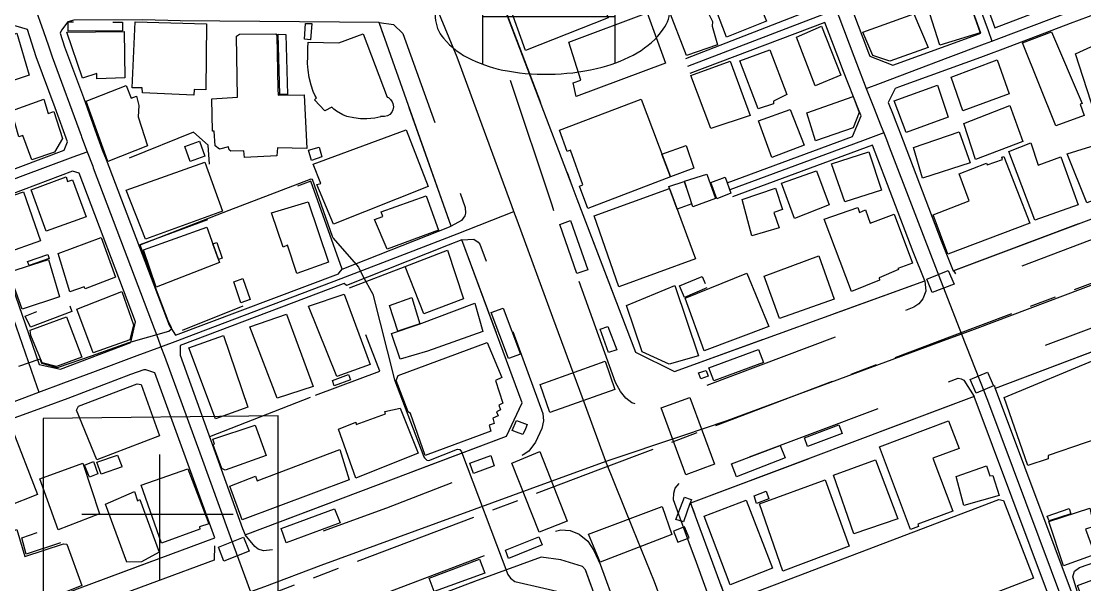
# Model space of a CAD drawing. Header units: millimetres. Extents: x 198785 to 203305, y 542885 to 545889.
# Drawn here: x 202841.5 to 203124.2, y 545285.5 to 545435.4 of the extents above; entities that cross this region are included whole.
import ezdxf

# ---------------------------------------------------------------- set-up
doc = ezdxf.new("R2010")
doc.units = ezdxf.units.MM
for name, pattern in [('FENCE_25K', [54.3, 28.7, -9.2, -16.4]), ('HIDDEN_BULD_25K', [28.8, 18.4, -10.4]), ('HIDDEN_EMD_25K', [50.97, 33.12, -5.36, 7.13, -5.36]), ('HIDDEN_IN_25K', [56.5, 36.5, -20])]:
    doc.linetypes.add(name, pattern=pattern)
for name, color, linetype in [('A0013114', 253, 'Continuous'), ('A0013117', 253, 'Continuous'), ('A0023214', 253, 'Continuous'), ('A0023217', 253, 'Continuous'), ('A0033324', 253, 'Continuous'), ('A0043325', 253, 'Continuous'), ('A0151224', 253, 'Continuous'), ('B0014111', 253, 'Continuous'), ('B0014112', 253, 'Continuous'), ('B0014113', 253, 'Continuous'), ('B0014115', 253, 'Continuous'), ('B0014116', 253, 'Continuous'), ('B0014118', 253, 'Continuous'), ('B0014511', 253, 'Continuous'), ('B0014611', 253, 'Continuous'), ('B0024120', 253, 'Continuous'), ('C0076117', 253, 'Continuous'), ('F0017111', 253, 'Continuous'), ('G0018117', 253, 'Continuous')]:
    doc.layers.add(name, color=color, linetype=linetype)

# ---------------------------------------------------------------- blocks, each defined once
blk = doc.blocks.new('B0014511')
at = {"layer": 'B0014511'}
blk.add_lwpolyline([(-31.17, -1.27, 0.169014), (-29, -6.77, 0.105159), (-21.57, -12.43, 0.067248), (-11.97, -15.47, 0.053397), (0.67, -16.3, 0.053397), (13.19, -14.44, 0.067248), (22.51, -10.63, 0.105159), (29.45, -4.38, 0.169014), (31.17, 1.27, 0.169014), (29, 6.77, 0.105159), (21.57, 12.43, 0.067248), (11.97, 15.47, 0.053397), (-0.67, 16.3, 0.053397), (-13.19, 14.44, 0.067248), (-22.51, 10.63, 0.105159), (-29.45, 4.38, 0.169014)], format="xyb", close=True, dxfattribs=at)
for points in [[(-18.64, 12.26), (-18.64, -13.46)], [(16.58, 13.62), (16.58, -13.46)], [(-18.64, -0.94), (16.58, -0.94)]]:
    blk.add_lwpolyline(points, dxfattribs=at)
blk = doc.blocks.new('B0014611')
at = {"layer": 'B0014611'}
blk.add_lwpolyline([(-30.95, -23.84), (0, -36.34), (31.55, -23.84), (31.55, 26.16), (-30.95, 25.41)], close=True, dxfattribs=at)
for points in [[(0, 15.91), (0, -17.6)], [(-20.65, 0), (19.64, 0)]]:
    blk.add_lwpolyline(points, dxfattribs=at)

msp = doc.modelspace()

# ---------------------------------------------------------------- linework, layer by layer
at = {"layer": 'A0013114'}
for points in [[(202968.59, 545442.57), (202987.91, 545391.73), (202989.25, 545388.2), (203004.77, 545347.36), (203015.18, 545342.27), (203081.75, 545366.33)], [(202955.82, 545380.92), (202936.63, 545435.08)], [(203089.28, 545369.05), (203175.04, 545401.23)], [(202900.99, 545298.74), (202970.51, 545325.05), (202974.71, 545333.89), (202958.65, 545377.22)], [(203186.72, 545370.38), (203100.44, 545337.75)], [(203094.83, 545335.6), (203019.45, 545307.18), (203030.5, 545277.11), (203036.43, 545260.97), (203060.71, 545194.92)], [(202781.63, 545254.55), (202818.92, 545270.05), (202845.11, 545280.08), (202851.31, 545282.46), (202857.18, 545284.71), (202892.94, 545297.97)], [(203000.77, 545264.02), (202991.49, 545289.45), (202990.74, 545290.39), (202984.92, 545292.13), (202979.7, 545292.85), (202961.97, 545286.33), (202912.66, 545267.59)]]:
    msp.add_lwpolyline(points, dxfattribs=at)
at = {"layer": 'A0013117'}
for points in [[(203100.36, 545433.65), (203118.26, 545440.46), (203123.21, 545442.3), (203116.75, 545461.53), (203106.32, 545490.7), (203105.32, 545493.26), (203091.98, 545488.14), (203081.75, 545484.57), (203093.01, 545454.18), (203100.36, 545433.65)], [(203067.09, 545426.11), (203073.24, 545423.74), (203094.47, 545431.41), (203096.62, 545432.23), (203089.25, 545452.81), (203077.97, 545483.25), (203053.23, 545474.6), (203051.04, 545468.5), (203060.68, 545443.01), (203062.47, 545438.27), (203066.73, 545427.02), (203067.09, 545426.11)], [(203018.18, 545425.5), (203053.55, 545439.25), (203043.59, 545465.56), (203043.06, 545467.07), (203037.91, 545469.16), (203033.27, 545467.38), (203020.63, 545462.53), (203003.17, 545455.82), (202968.59, 545442.57)], [(203175.04, 545401.23), (203167.93, 545421.96), (203159.85, 545444.91), (203159.3, 545446.2), (203158.01, 545447.55), (203156.16, 545448.2), (203143.69, 545443.49), (203128.5, 545437.86), (203125.18, 545436.63), (203120.37, 545434.85), (203102.42, 545428.02), (203098.63, 545426.58), (203096.56, 545425.79), (203074.74, 545417.91), (203073.86, 545417.55), (203071.98, 545413.81), (203073.28, 545410.53), (203073.98, 545408.68), (203075.22, 545405.43), (203086.04, 545376.98), (203089.28, 545369.05)], [(202936.63, 545435.08), (202883.74, 545435.52), (202873.79, 545435.8), (202855.47, 545435.69), (202853.92, 545435.3), (202852.17, 545433.04), (202851.84, 545432.23), (202853.01, 545428.6), (202858.03, 545415.1), (202861.08, 545406.65), (202863.04, 545401.24), (202864.04, 545398.6), (202880.8, 545354.59), (202882.53, 545351.87), (202925.8, 545368.25), (202926, 545368.47), (202926.84, 545369.42), (202955.82, 545380.92)], [(202829.76, 545392.42), (202852.94, 545401.14), (202853.77, 545403.34), (202850.51, 545412.35), (202845.45, 545425.99), (202843.13, 545433.2), (202838.02, 545434.76)], [(203029.19, 545392.45), (203062.48, 545404.75), (203064.77, 545410.28), (203064.28, 545411.51), (203059.93, 545422.47), (203059.27, 545424.13), (203055.14, 545435.05), (203019.26, 545421.47)], [(203081.75, 545366.33), (203078.6, 545374.05), (203067.8, 545402.45), (203030.57, 545388.69)], [(202851.89, 545342.89), (202870.59, 545349.95), (202871.91, 545355.46), (202856.86, 545394.99), (202855.16, 545395.56), (202832.1, 545386.84), (202831.74, 545386.07), (202846.24, 545344.13), (202851.89, 545342.89)], [(202958.65, 545377.22), (202954.97, 545375.84), (202927.98, 545365.09), (202927.36, 545365.63), (202927.11, 545365.53), (202883.73, 545349.12), (202883.77, 545346.61), (202900.34, 545300.47), (202900.99, 545298.74)], [(203100.44, 545337.75), (203124.07, 545274.45), (203126.68, 545273.63), (203141.47, 545279.46), (203165.63, 545288.13), (203169.61, 545289.55), (203210.89, 545304.36), (203212.03, 545305.9), (203187.94, 545369.69), (203186.72, 545370.38)], [(202892.94, 545297.97), (202876.98, 545341.87), (202874.6, 545342.66), (202874.12, 545342.66), (202870.58, 545341.39), (202853.85, 545335.08), (202847.61, 545332.73), (202842.98, 545331.07), (202822.13, 545323.59), (202817.83, 545322.05), (202814.48, 545320.61), (202807.89, 545317.79), (202792.77, 545312.87), (202788.73, 545311.39), (202786.53, 545309.01), (202783.33, 545307.95), (202764.37, 545301.68), (202764.24, 545301.6), (202762.08, 545296.71), (202768.11, 545280.66), (202779.08, 545254.52), (202781.63, 545254.55)], [(203060.71, 545194.92), (203073.7, 545199.71), (203087, 545204.78), (203091.45, 545206.48), (203094.07, 545207.49), (203117.08, 545216.39), (203117.57, 545230.28), (203119.72, 545268.95), (203094.83, 545335.6)]]:
    msp.add_lwpolyline(points, dxfattribs=at)
at = {"layer": 'A0023214'}
for points in [[(202996.92, 545318.28), (202991.47, 545333.13), (202982.85, 545356.61), (202973.34, 545382.49), (202972.5, 545384.77), (202971.93, 545386.34), (202957.41, 545425.88), (202952.03, 545438.69), (202950.73, 545441.78), (202948.95, 545446), (202937.78, 545472.6), (202917.51, 545524.23), (202916.58, 545526.59), (202915.56, 545529.45), (202888.07, 545606.53), (202885.7, 545612.87), (202885.12, 545614.42), (202884.33, 545616.53), (202853.99, 545697.69), (202852.85, 545700.75), (202851.7, 545703.8), (202824.87, 545775.57)], [(203292.98, 545427.7), (203286.26, 545425.21), (203202.09, 545394.02), (203186.93, 545388.21), (203184.05, 545387.11), (203183.32, 545386.83), (203180.84, 545385.9), (203094.84, 545353.44), (203091.47, 545352.17), (203088.28, 545350.99), (203029.12, 545329.07), (203017.27, 545325.1), (202996.92, 545318.28)], [(202996.92, 545318.28), (202976.71, 545310.9), (202921.12, 545290.61), (202906.14, 545284.98), (202902.42, 545283.58), (202898.87, 545282.24), (202874.56, 545273.05), (202857.49, 545266.61), (202855.67, 545265.92), (202852.3, 545264.61), (202818.92, 545251.69)], [(203157.39, 544890.48), (203156.02, 544894.17), (203125.83, 544975.88), (203111, 545014.36), (203105.28, 545027.98), (203104.11, 545030.77), (203102.65, 545034.72), (203091.1, 545065.99), (203072.81, 545115.49), (203071.04, 545120.27), (203070.34, 545122.16), (203069.23, 545125.18), (203048.3, 545181.26), (203046.89, 545185.14), (203045.5, 545188.97), (203024, 545248.21), (203019.43, 545260.34), (203016.95, 545266.91), (203015.61, 545270.56), (203009.85, 545286.29), (203004.11, 545300.49), (202996.92, 545318.28)]]:
    msp.add_lwpolyline(points, dxfattribs=at)
at = {"layer": 'A0023217'}
for points in [[(203078.85, 545486.67), (203079.86, 545483.91), (203088.67, 545459.88), (203098.54, 545432.96), (203099.57, 545430.14)], [(202845.05, 545439.44), (202847.4, 545432.72), (202848.77, 545428.83), (202849.72, 545425.99), (202857.44, 545405), (202857.56, 545404.68), (202859.03, 545400.7)], [(203018.72, 545423.49), (203054.35, 545437.14), (203058.1, 545438.57)], [(203058.1, 545438.57), (203058.82, 545436.66), (203062.81, 545426.11), (203063.52, 545424.3), (203066.16, 545417.55)], [(203099.57, 545430.14), (203101.39, 545430.83), (203124.21, 545439.43), (203126.06, 545440.12)], [(203066.16, 545417.55), (203069.93, 545418.97), (203087.97, 545425.77), (203097.62, 545429.41), (203099.57, 545430.14)], [(203066.16, 545417.55), (203068.08, 545412.65), (203070.14, 545407.37), (203070.8, 545405.69)], [(203070.8, 545405.69), (203065.13, 545403.6), (203029.88, 545390.57)], [(203070.8, 545405.69), (203071.49, 545403.93), (203072.23, 545402.04), (203085.49, 545367.68), (203091.47, 545352.17), (203097.59, 545336.66), (203098.67, 545333.91), (203121.9, 545271.7), (203123.28, 545268)], [(202828.04, 545389.12), (202830.72, 545390.13), (202841.3, 545394.08), (202855.27, 545399.3), (202859.03, 545400.7)], [(202859.03, 545400.7), (202860.49, 545396.82), (202860.64, 545396.43), (202877.78, 545351.11), (202878.64, 545348.82)], [(202828.04, 545389.12), (202829.19, 545385.81), (202837.73, 545361.07), (202844.91, 545340.31), (202846.15, 545336.72)], [(202878.64, 545348.82), (202883.13, 545350.5), (202885.4, 545351.35), (202926.58, 545366.94), (202944.54, 545373.9), (202957.37, 545378.89), (202972.5, 545384.77)], [(202846.15, 545336.72), (202852.81, 545339.2), (202860.51, 545342.07), (202872.28, 545346.45), (202878.64, 545348.82)], [(202878.64, 545348.82), (202879.56, 545346.32), (202888.96, 545320.62), (202897.05, 545298.36), (202902.42, 545283.58), (202909.47, 545265.4), (202913.55, 545254.9), (202921.69, 545234), (202923.34, 545230.9)], [(202816.41, 545325.65), (202820.76, 545327.27), (202841.76, 545335.09), (202846.15, 545336.72)]]:
    msp.add_lwpolyline(points, dxfattribs=at)
at = {"layer": 'A0033324', "linetype": 'HIDDEN_IN_25K', "flags": 128}
for points in [[(203004.77, 545347.36), (203015.18, 545342.27), (203081.75, 545366.33), (203081.97, 545363.57), (203081.23, 545361.55), (203080.17, 545360.19), (203078.8, 545359.35), (203065.42, 545354.19), (203011.18, 545333.75), (203008.16, 545333.11), (203006.27, 545333.23), (203003.87, 545333.91), (203002.25, 545335.17), (203000.82, 545336.89), (202999.5, 545339.26), (202983.34, 545383.98), (202982.64, 545386.46), (202968.92, 545427.62), (202965.17, 545440.31), (202968.59, 545442.57), (202987.91, 545391.73), (202989.25, 545388.2), (203004.77, 545347.36)], [(202958.53, 545382.42), (202955.83, 545380.92), (202936.63, 545435.08), (202940.49, 545434.52), (202942.96, 545432.18), (202959.52, 545385.88), (202959.6, 545384.37), (202959.4, 545383.63), (202958.53, 545382.42)], [(203141.63, 545383.17), (203093.8, 545365.14), (203092.44, 545365.26), (203091.59, 545365.58), (203091, 545366.19), (203089.45, 545369.11), (203175.04, 545401.23), (203175.99, 545398.34), (203175.47, 545396.97), (203174.54, 545396.01), (203141.63, 545383.17)], [(202908.33, 545294.8), (202905.91, 545294.54), (202904.52, 545294.95), (202903.58, 545295.63), (202900.99, 545298.74), (202970.51, 545325.05), (202974.71, 545333.89), (202958.65, 545377.22), (202961.79, 545377.46), (202962.94, 545376.68), (202963.39, 545376.1), (202969.76, 545359.64), (202980.18, 545331.07), (202980.37, 545329.11), (202979.88, 545327.08), (202978.22, 545323.43), (202976.47, 545321.05), (202974.94, 545320.1), (202973.37, 545319.29), (202938.56, 545305.88), (202908.33, 545294.8)], [(203186.72, 545370.38), (203100.44, 545337.75), (203100, 545343.06), (203100.23, 545343.8), (203100.57, 545344.22), (203182.69, 545375.27), (203183.53, 545375.1), (203183.79, 545374.97), (203186.72, 545370.38)], [(203027.08, 545279.83), (203026.4, 545279.8), (203025.84, 545279.88), (203025.11, 545280.19), (203020.99, 545291.39), (203019.07, 545296.61), (203014.93, 545308.08), (203015.01, 545309.83), (203015.37, 545311.15), (203016.48, 545312.47), (203090.62, 545340.43), (203091.42, 545340.29), (203092.12, 545339.94), (203094.83, 545335.6), (203019.45, 545307.18), (203029.26, 545280.49), (203027.08, 545279.83)], [(202993.72, 545294.62), (202995.45, 545290.94), (203003.65, 545268.43), (203003.62, 545266.99), (203003.12, 545265.91), (203000.77, 545264.02), (202991.49, 545289.45), (202990.74, 545290.39), (202984.92, 545292.13), (202979.7, 545292.85), (202961.97, 545286.33), (202912.66, 545267.59), (202912.22, 545270.6), (202912.83, 545272.45), (202914, 545273.79), (202915.37, 545274.57), (202934.39, 545281.79), (202967.63, 545294.41), (202979.77, 545299.06), (202984.93, 545300.07), (202987.43, 545299.96), (202989.84, 545298.96), (202992.16, 545297.05), (202993.72, 545294.62)], [(202820.96, 545264.94), (202787.9, 545251.2), (202786.9, 545251.27), (202781.11, 545253.21), (202779.08, 545254.52), (202781.63, 545254.55), (202818.92, 545270.05), (202845.11, 545280.08), (202851.31, 545282.46), (202857.18, 545284.71), (202892.94, 545297.97), (202892.81, 545292.06), (202859.12, 545279.56), (202838.42, 545271.63), (202820.96, 545264.94)]]:
    msp.add_lwpolyline(points, dxfattribs=at)
at = {"layer": 'A0043325'}
for points in [[(203089.52, 545365.44), (203083.71, 545363.24), (203082.24, 545366.79), (203087.95, 545369.1), (203089.52, 545365.44)], [(202999.32, 545337.41), (202982.04, 545331.34), (202979.43, 545338.76), (202996.72, 545344.98), (202999.32, 545337.41)], [(203099.95, 545338.38), (203095.34, 545336.48), (203093.78, 545340.1), (203098.41, 545342.08), (203099.95, 545338.38)], [(203025.81, 545317.54), (203018.19, 545314.77), (203011.63, 545332.53), (203019.21, 545335.35), (203025.81, 545317.54)], [(202986.65, 545302.44), (202979.17, 545299.45), (202971.96, 545317.86), (202979.4, 545320.91), (202986.65, 545302.44)], [(203014.46, 545298.85), (202995.39, 545291.52), (202992.35, 545298.97), (203011.88, 545306.32), (203014.46, 545298.85)], [(202902.05, 545294.46), (202895.35, 545291.73), (202893.96, 545295.46), (202900.58, 545298.14), (202902.05, 545294.46)]]:
    msp.add_lwpolyline(points, dxfattribs=at)
at = {"layer": 'A0151224'}
for points in [[(202992.14, 545369.29), (202989.23, 545368.26), (202984.67, 545381.36), (202987.52, 545382.44), (202992.14, 545369.29)], [(202974.24, 545346.83), (202971.04, 545345.73), (202966.44, 545357.91), (202969.61, 545359.1), (202974.24, 545346.83)], [(203038.79, 545344.64), (203025.61, 545339.74), (203024.34, 545343.23), (203037.53, 545348.1), (203038.79, 545344.64)], [(203044.63, 545319.26), (203031.66, 545314.21), (203030.34, 545317.67), (203043.23, 545322.56), (203044.63, 545319.26)], [(202926.25, 545301.97), (202911.9, 545296.65), (202910.63, 545300.49), (202924.82, 545305.66), (202926.25, 545301.97)], [(202964.74, 545288.6), (202951.29, 545283.73), (202949.96, 545287.29), (202963.33, 545292.26), (202964.74, 545288.6)]]:
    msp.add_lwpolyline(points, dxfattribs=at)
at = {"layer": 'B0014111'}
for points in [[(202997.53, 545436.32), (202975.53, 545427.65), (202971.01, 545440.2), (202993.02, 545448.6), (202997.53, 545436.32)], [(203012.82, 545424.3), (202989.04, 545415.4), (202988.24, 545419.01), (202990.25, 545419.74), (202987.05, 545429.81), (203007.87, 545437.62), (203012.82, 545424.3)], [(203082.64, 545428.45), (203072.38, 545424.8), (203067.88, 545426.32), (203065.23, 545432.52), (203078.79, 545437.43), (203082.64, 545428.45)], [(202868.88, 545432.72), (202869.08, 545420.33), (202861.58, 545420.12), (202861.55, 545421.49), (202857.77, 545420.28), (202853.64, 545432.5), (202868.88, 545432.72)], [(203059.4, 545421.09), (203052.58, 545418.25), (203047.61, 545431.18), (203054.27, 545434.11), (203059.4, 545421.09)], [(202839.23, 545418.05), (202833.97, 545416.61), (202830.42, 545428.43), (202840.32, 545432.27), (202843.6, 545421.07), (202838.8, 545419.48), (202839.23, 545418.05)], [(202911.88, 545431.93), (202912.27, 545415.92), (202910.27, 545415.96), (202909.84, 545431.95), (202911.88, 545431.93)], [(202932.41, 545432.09), (202938.8, 545415.18), (202939.17, 545415.12), (202939.69, 545414.58), (202940.15, 545413.95), (202940.33, 545413.52), (202940.49, 545412.61), (202940.33, 545411.85), (202940.06, 545411.25), (202939.46, 545410.6), (202938.89, 545410.29), (202938.11, 545410.07), (202937.04, 545410.09), (202937.06, 545409.99), (202935.53, 545409.63), (202933.37, 545409.46), (202931.68, 545409.48), (202929.89, 545409.69), (202928.1, 545410.08), (202926.96, 545410.54), (202925.27, 545411.53), (202924.62, 545412), (202924.07, 545412.6), (202922.19, 545411.62), (202919.48, 545414.54), (202920, 545415.05), (202919.58, 545415.78), (202919.13, 545416.7), (202918.55, 545418.44), (202918.04, 545420.46), (202917.78, 545422.38), (202917.64, 545424.17), (202917.71, 545426.01), (202917.69, 545428.2), (202917.8, 545429.83), (202925.89, 545429.68), (202932.41, 545432.09)], [(203087.93, 545409.92), (203076.8, 545405.78), (203073.6, 545414.28), (203085.09, 545418.42), (203087.93, 545409.92)], [(202847.46, 545414.65), (202848.62, 545410.9), (202850.19, 545411.42), (202852.47, 545404.19), (202850.33, 545400.55), (202844.29, 545398.52), (202841.95, 545405.05), (202840.87, 545404.7), (202838.92, 545411.54), (202847.46, 545414.65)], [(203006.35, 545414.66), (203014.12, 545393.98), (202992.11, 545385.64), (202989.95, 545391.57), (202990.83, 545391.9), (202987.5, 545401.1), (202986.63, 545400.76), (202984.61, 545406.47), (203006.35, 545414.66)], [(203062.65, 545407.05), (203052.7, 545403.62), (203050.32, 545411.09), (203062.66, 545415.36), (203064.31, 545411.15), (203062.65, 545407.05)], [(203139.39, 545392.57), (203124.75, 545387.08), (203119.6, 545400.18), (203128.47, 545402.9), (203126.49, 545408.26), (203132.74, 545410.58), (203139.39, 545392.57)], [(202949.66, 545391.47), (202924.47, 545381.43), (202920.09, 545391.99), (202921.15, 545392.28), (202919.09, 545397.43), (202943.79, 545406.52), (202949.66, 545391.47)], [(203093.82, 545397.73), (203081.07, 545393.66), (203078.71, 545401.8), (203090.83, 545406.03), (203093.82, 545397.73)], [(203020.29, 545396.3), (203014.15, 545394), (203011.84, 545400.06), (203018.24, 545402.35), (203020.29, 545396.3)], [(203109.88, 545403.08), (203111.88, 545397.13), (203117.9, 545399.34), (203122.51, 545386.57), (203110.93, 545382.53), (203104.1, 545400.76), (203109.88, 545403.08)], [(203070.19, 545390.46), (203060.47, 545387.33), (203056.9, 545397.47), (203066.8, 545400.66), (203070.19, 545390.46)], [(203102.76, 545399.45), (203109.62, 545381.7), (203087.88, 545373.43), (203083.93, 545383.89), (203093.54, 545387.62), (203090.87, 545394.82), (203098.11, 545397.63), (203098.34, 545397.21), (203102.36, 545398.67), (203102.2, 545399.24), (203102.76, 545399.45)], [(202895.01, 545384.87), (202874.52, 545377.42), (202869.38, 545390.43), (202890.27, 545397.88), (202895.01, 545384.87)], [(202853.42, 545393.98), (202853.8, 545392.82), (202855.15, 545393.26), (202858.75, 545383.42), (202848.11, 545379.53), (202844.1, 545390.52), (202853.42, 545393.98)], [(203026.04, 545388.3), (203020.07, 545386.07), (203017.81, 545392.83), (203023.79, 545394.77), (203026.04, 545388.3)], [(203020.72, 545372.21), (203000.4, 545364.78), (202993.83, 545383.65), (203013.8, 545390.95), (203020.72, 545372.21)], [(202952.39, 545379.85), (202938.74, 545374.78), (202935.42, 545382.71), (202937.59, 545383.49), (202937.15, 545384.72), (202949.13, 545388.96), (202952.39, 545379.85)], [(203063.91, 545385.88), (203064.37, 545384.57), (203065.91, 545385.23), (203067.16, 545381.73), (203073.61, 545384.13), (203078.47, 545371.08), (203074.58, 545369.64), (203074.69, 545369.34), (203069.55, 545367.12), (203069.7, 545366.51), (203062.22, 545363.47), (203054.95, 545382.79), (203063.91, 545385.88)], [(202894.19, 545371.24), (202877.34, 545364.68), (202873.99, 545374.6), (202890.87, 545380.67), (202894.19, 545371.24)], [(202866.55, 545367.29), (202858.48, 545364.22), (202858.19, 545364.76), (202854.44, 545363.41), (202851.31, 545373.61), (202862.74, 545377.92), (202866.55, 545367.29)], [(202959.09, 545361.56), (202948.51, 545357.53), (202943.53, 545370.17), (202954.78, 545374.51), (202959.09, 545361.56)], [(203057.6, 545361.5), (203043.1, 545356.36), (203039.02, 545367.59), (203053.57, 545373.03), (203057.6, 545361.5)], [(203040.27, 545354.24), (203023.05, 545347.71), (203017.98, 545361.73), (203034.43, 545368.38), (203040.27, 545354.24)], [(203021.53, 545346.44), (203013.71, 545344.2), (203006.58, 545347.46), (203002.4, 545359.82), (203015.24, 545365.1), (203021.53, 545346.44)], [(202870.33, 545350.69), (202860.63, 545347.18), (202856.26, 545358.8), (202868.22, 545363.48), (202871.36, 545354.61), (202870.33, 545350.69)], [(202947.48, 545354.93), (202941.6, 545352.98), (202939.36, 545359.77), (202945.3, 545361.93), (202947.48, 545354.93)], [(202857.58, 545346.01), (202850.9, 545343.6), (202847.1, 545344.54), (202844.01, 545351.77), (202843.83, 545353.25), (202853.53, 545356.74), (202857.58, 545346.01)], [(202966.3, 545326.39), (202948.9, 545319.92), (202945, 545331.04), (202944.36, 545331.53), (202941.15, 545339.88), (202941.67, 545341.17), (202965.41, 545349.94), (202969.25, 545340.61), (202967.62, 545339.8), (202969.54, 545333.81), (202968.47, 545333.3), (202968.93, 545332.03), (202967.89, 545331.49), (202968.27, 545330.41), (202966.87, 545329.83), (202967.22, 545328.4), (202965.9, 545327.93), (202966.3, 545326.39)], [(203114.51, 545318.96), (203109.08, 545317.18), (203102.84, 545335.35), (203127.52, 545345.63), (203134.17, 545326.6), (203114.47, 545319.84), (203114.51, 545318.96)], [(202878.25, 545325.12), (202861.6, 545318.74), (202856.21, 545331.94), (202856.7, 545332.97), (202872.3, 545338.93), (202873.37, 545338.79), (202878.25, 545325.12)], [(202942.27, 545332.49), (202946.99, 545320.5), (202930.46, 545313.89), (202925.87, 545326.86), (202930.45, 545328.76), (202930.58, 545328.14), (202938.32, 545331), (202938.14, 545331.59), (202942.27, 545332.49)], [(202906.62, 545319.88), (202895.75, 545316.01), (202894.8, 545316.41), (202892.53, 545322.76), (202892.92, 545322.9), (202892.46, 545324.25), (202903.65, 545327.93), (202906.62, 545319.88)], [(203080.07, 545301.03), (203077.92, 545300.22), (203069.66, 545322.21), (203088.02, 545329.11), (203090.87, 545321.75), (203083.87, 545319.13), (203089.13, 545305.06), (203079.84, 545301.64), (203080.07, 545301.03)], [(202928.66, 545313.42), (202900.25, 545302.81), (202896.97, 545311.68), (202903.77, 545314.39), (202904.25, 545313.18), (202926.17, 545321.44), (202928.66, 545313.42)], [(202862.27, 545304.35), (202851.33, 545300.12), (202846.43, 545313.65), (202857.85, 545317.82), (202862.27, 545304.35)], [(203074.54, 545303), (203062.83, 545299.05), (203057.42, 545314.68), (203068.63, 545318.71), (203074.54, 545303)], [(203098.14, 545317.13), (203098.97, 545314.44), (203099.76, 545314.56), (203101.52, 545309.2), (203092.12, 545306.62), (203090.05, 545314.32), (203098.14, 545317.13)], [(202888.96, 545300.25), (202878.76, 545296.56), (202873.35, 545312.02), (202885.78, 545316.34), (202891.37, 545301.67), (202888.89, 545300.91), (202888.96, 545300.25)], [(203061.65, 545295.78), (203043.98, 545289.13), (203037.78, 545307.04), (203055.24, 545313.38), (203061.65, 545295.78)], [(202871.6, 545310.34), (202872.42, 545307.84), (202873.03, 545308.16), (202878.14, 545294.19), (202873.46, 545291.59), (202869.58, 545291.47), (202863.9, 545306.96), (202871.6, 545310.34)], [(203041.26, 545289.87), (203029.95, 545285.51), (203023.05, 545303.74), (203034.22, 545307.98), (203041.26, 545289.87)], [(203110.63, 545287.28), (203091.7, 545279.95), (203091.07, 545281.58), (203041.38, 545262.42), (203033.58, 545282.38), (203101.4, 545308.18), (203102.65, 545307.9), (203110.63, 545287.28)], [(203126.95, 545293.52), (203118.6, 545290.54), (203114.73, 545302.34), (203125.56, 545305.89), (203126.62, 545301.02), (203124.47, 545300.28), (203126.95, 545293.52)], [(202840.32, 545300.22), (202842.41, 545293), (202852.73, 545296.34), (202853.6, 545296.33), (202857.63, 545285.26), (202840.62, 545278.51), (202839.87, 545278.63), (202832.7, 545297.42), (202840.32, 545300.22)], [(203136.34, 545278.2), (203126.09, 545274.91), (203122.35, 545285.28), (203132.63, 545289.14), (203136.34, 545278.2)]]:
    msp.add_lwpolyline(points, dxfattribs=at)
at = {"layer": 'B0014112'}
for points in [[(203039.59, 545435.42), (203028.97, 545431.21), (203025.33, 545440.8), (203035.87, 545444.49), (203039.59, 545435.42)], [(203107.76, 545403.41), (203095.2, 545398.6), (203092.06, 545408.25), (203104.34, 545412.99), (203107.76, 545403.41)], [(202917.8, 545387.41), (202923.16, 545371.28), (202914.76, 545368.27), (202912.32, 545375.87), (202911.12, 545375.32), (202908.03, 545384.41), (202917.8, 545387.41)], [(202851.65, 545362.06), (202841.73, 545358.8), (202838.19, 545368.65), (202848.73, 545372.05), (202851.65, 545362.06)]]:
    msp.add_lwpolyline(points, dxfattribs=at)
at = {"layer": 'B0014113'}
for points in [[(203026.59, 545429.12), (203018.32, 545426.32), (203013.51, 545438.87), (203022, 545442), (203025.3, 545435.32), (203025.19, 545434.14), (203026.59, 545429.12)], [(203096.45, 545432.35), (203085.71, 545429.04), (203083.04, 545437.36), (203093.45, 545440.89), (203096.45, 545432.35)], [(202890.78, 545434.7), (202890.54, 545417.19), (202887.43, 545417.27), (202887.36, 545415.78), (202873.73, 545416.34), (202873.68, 545417.71), (202871.01, 545417.68), (202871.82, 545435.28), (202890.78, 545434.7)], [(203124.08, 545410.3), (203116.53, 545407.63), (203107.72, 545429.71), (203115.37, 545432.56), (203123.53, 545413.56), (203122.99, 545413.38), (203124.08, 545410.3)], [(203129.37, 545430.77), (203129.68, 545429.56), (203131.12, 545430), (203136.23, 545414.25), (203126.92, 545410.84), (203121.77, 545426.76), (203126.98, 545429.15), (203126.87, 545429.94), (203129.37, 545430.77)], [(203041.5, 545413.46), (203037.45, 545412.11), (203032.58, 545424.92), (203040.55, 545427.77), (203045.03, 545415.92), (203041.52, 545414.12), (203041.5, 545413.46)], [(203035.3, 545410.36), (203024.86, 545406.87), (203019.53, 545420.96), (203029.96, 545424.79), (203035.3, 545410.36)], [(203104.13, 545416.13), (203091.8, 545411.57), (203088.69, 545420.56), (203100.93, 545425.11), (203104.13, 545416.13)], [(202869.37, 545418.28), (202870.68, 545414.94), (202872.17, 545415.47), (202872.72, 545413.04), (202872.54, 545410.02), (202875.08, 545402.31), (202864.52, 545398.11), (202858.78, 545414.18), (202869.37, 545418.28)], [(203049.66, 545402.42), (203041.01, 545399.18), (203037.49, 545408.9), (203045.95, 545411.96), (203049.66, 545402.42)], [(203056.27, 545386.55), (203047.08, 545382.94), (203043.6, 545392.35), (203052.89, 545395.58), (203056.27, 545386.55)], [(202846.6, 545376.98), (202837.13, 545373.62), (202832.49, 545386.76), (202842.06, 545390.01), (202846.6, 545376.98)], [(203043.04, 545380.44), (203035.77, 545378.3), (203033.16, 545388), (203042.02, 545391.03), (203043.89, 545385.33), (203041.54, 545384.5), (203043.04, 545380.44)], [(202934.29, 545344.13), (202925.44, 545340.93), (202917.87, 545359.58), (202927.34, 545362.84), (202934.29, 545344.13)], [(202919.14, 545338.25), (202909.51, 545335.15), (202902.25, 545354.07), (202912, 545357.44), (202919.14, 545338.25)], [(202901.76, 545332.73), (202893.1, 545329.68), (202886.06, 545348.55), (202895.29, 545351.84), (202901.76, 545332.73)], [(202845.83, 545309.5), (202837.74, 545306.34), (202831.76, 545322.35), (202832.36, 545322.61), (202831.53, 545324.86), (202838.84, 545327.56), (202845.83, 545309.5)]]:
    msp.add_lwpolyline(points, dxfattribs=at)
at = {"layer": 'B0014115'}
for points in [[(202909.71, 545417.42), (202909.77, 545415.73), (202916.73, 545415.8), (202917.4, 545401.52), (202909.61, 545401.71), (202909.48, 545399.6), (202900.84, 545399.2), (202900.65, 545400.94), (202897.18, 545400.82), (202896.81, 545401.18), (202896.62, 545402.04), (202894.2, 545401.42), (202893.06, 545402.25), (202892.82, 545406.17), (202892.37, 545406.15), (202892.16, 545414.79), (202899.03, 545415.23), (202898.69, 545431.45), (202899.53, 545432.02), (202909.16, 545432.06), (202909.42, 545431.64), (202909.71, 545417.42)], [(202949.52, 545347.64), (202942.23, 545345.47), (202939.93, 545352.38), (202947.33, 545354.83), (202962.06, 545360.41), (202964.25, 545352.9), (202949.52, 545347.64)]]:
    msp.add_lwpolyline(points, dxfattribs=at)
at = {"layer": 'B0014116', "linetype": 'HIDDEN_BULD_25K', "flags": 128}
for points in [[(202868.42, 545432.88), (202853.94, 545432.74), (202853.98, 545435.23), (202868.4, 545435.21), (202868.42, 545432.88)], [(202918.71, 545434.79), (202918.41, 545430.49), (202916.8, 545430.64), (202917.07, 545434.8), (202918.71, 545434.79)], [(202921.42, 545399.33), (202918.67, 545398.33), (202917.91, 545401.08), (202920.66, 545401.88), (202921.42, 545399.33)], [(203019.74, 545386.83), (203015.92, 545385.4), (203013.67, 545391.44), (203017.76, 545392.82), (203019.74, 545386.83)], [(203030.18, 545389.66), (203026.45, 545388.15), (203024.85, 545392.47), (203028.66, 545393.9), (203030.18, 545389.66)], [(202894.89, 545372.38), (202893.94, 545372.01), (202892.46, 545376.19), (202893.52, 545376.59), (202894.89, 545372.38)], [(202848.89, 545372.27), (202843.62, 545370.47), (202843.17, 545371.53), (202848.53, 545373.33), (202848.89, 545372.27)], [(203023.76, 545364.47), (203017.83, 545361.93), (203016.48, 545365), (203022.57, 545367.51), (203023.76, 545364.47)], [(202854.95, 545358.19), (202843.97, 545354.01), (202842.5, 545356.98), (202853.85, 545361.25), (202854.95, 545358.19)], [(202929.05, 545340.04), (202924.68, 545338.4), (202924.22, 545339.83), (202928.52, 545341.42), (202929.05, 545340.04)], [(202868.31, 545316.84), (202862.71, 545314.88), (202861.56, 545318.08), (202867.1, 545320.01), (202868.31, 545316.84)], [(203040.23, 545308.38), (203036.99, 545307.12), (203036.36, 545309.13), (203039.51, 545310.36), (203040.23, 545308.38)], [(203120.54, 545304.37), (203114.76, 545302.48), (203114.27, 545303.71), (203120.08, 545305.76), (203120.54, 545304.37)], [(202851.91, 545296.61), (202842.79, 545293.59), (202841.67, 545297.98), (202850.71, 545301.13), (202851.91, 545296.61)]]:
    msp.add_lwpolyline(points, dxfattribs=at)
at = {"layer": 'B0014118', "linetype": 'HIDDEN_BULD_25K', "flags": 128}
msp.add_lwpolyline([(202902.35, 545361.41), (202899.9, 545360.53), (202897.98, 545366.07), (202900.44, 545366.97), (202902.35, 545361.41)], dxfattribs=at)
at = {"layer": 'B0024120', "linetype": 'FENCE_25K', "flags": 128}
for points in [[(202891.57, 545397.4), (202891.19, 545402.47), (202887.3, 545405.91), (202864.75, 545396.75)], [(202926.84, 545369.42), (202918.5, 545392.9), (202873.05, 545375.9), (202878.6, 545360.82)], [(202928.8, 545364.52), (202943.53, 545370.17)], [(202919.71, 545335.9), (202936.87, 545342.28), (202927.98, 545365.09)], [(202884.33, 545353.19), (202900.52, 545359.71)], [(202891.66, 545324.9), (202919.71, 545335.9), (202925.01, 545321)]]:
    msp.add_lwpolyline(points, dxfattribs=at)
at = {"layer": 'C0076117'}
for points in [[(202886.43, 545398.08), (202885.02, 545402.06), (202888.92, 545403.51), (202890.34, 545399.53), (202886.43, 545398.08)], [(202997.66, 545347.25), (202995.42, 545353.46), (202997.43, 545354.18), (202999.82, 545348.03), (202997.66, 545347.25)], [(203022.2, 545340.27), (203021.56, 545341.86), (203023.57, 545342.53), (203024.1, 545340.96), (203022.2, 545340.27)], [(202974.89, 545325.44), (202973.19, 545326.08), (202972.01, 545326.52), (202973.18, 545329.16), (202976.03, 545328.14), (202975.54, 545326.99), (202974.89, 545325.44)], [(203050.56, 545322.3), (203049.69, 545324.61), (203058.84, 545328.03), (203059.74, 545325.7), (203050.56, 545322.3)], [(202961.71, 545315.1), (202960.78, 545317.87), (202966.35, 545319.89), (202967.26, 545317.17), (202961.71, 545315.1)], [(202859.6, 545314.1), (202858.29, 545317.35), (202860.7, 545318.3), (202861.9, 545314.98), (202859.6, 545314.1)], [(203017.57, 545302.26), (203015.56, 545302.88), (203016.77, 545306.01), (203017.86, 545308.81), (203019.32, 545308.26), (203019.65, 545308.14), (203019.41, 545307.48), (203019.28, 545307.11), (203017.57, 545302.26)], [(203017.87, 545300.94), (203014.9, 545299.74), (203016.04, 545296.84), (203019.04, 545298.02), (203017.87, 545300.94)], [(202971, 545292.5), (202970.2, 545294.68), (202979.13, 545298.23), (202980.01, 545296.1), (202971, 545292.5)]]:
    msp.add_lwpolyline(points, dxfattribs=at)
at = {"layer": 'F0017111', "elevation": 40}
for points in [[(202840.86, 545343.63), (202846.29, 545345.47), (202846.52, 545345.42), (202846.92, 545344.48), (202850.95, 545343.3), (202851.44, 545343.39), (202860.17, 545346.37), (202870.1, 545349.96), (202880.77, 545352.94), (202881.45, 545353.57), (202881.45, 545353.84), (202880.59, 545355.75), (202877.15, 545364.58), (202872.94, 545375.49), (202873.08, 545375.94), (202896.75, 545385.17), (202918.56, 545393.52), (202918.83, 545393.39), (202924.12, 545378.27), (202924.44, 545377.68), (202931.17, 545369.98), (202932.25, 545367.79), (202935.01, 545362.8), (202940.71, 545340.03), (202948.54, 545319.52), (202948.69, 545319.29), (202949.11, 545318.81), (202949.3, 545318.61), (202949.84, 545318.51), (202957.47, 545321.61), (202958.09, 545321.44), (202958.51, 545320.9), (202970.86, 545288.2), (202971.55, 545287.23), (202972.75, 545286.37), (202988.12, 545282.77)], [(203124.38, 545276.78), (203121.03, 545287.62), (203121.52, 545289.09), (203122.81, 545290.08), (203139.75, 545295.91)]]:
    msp.add_lwpolyline(points, dxfattribs=at)
at = {"layer": 'G0018117', "linetype": 'HIDDEN_EMD_25K', "flags": 128}
msp.add_lwpolyline([(203295.37, 545429.86), (203269.69, 545420.12), (203230.61, 545405.32), (203182.54, 545387.09), (203089.03, 545351.65), (203069.69, 545344.32), (202995.52, 545316.21), (202869.69, 545268.53), (202834.81, 545255.31), (202669.69, 545192.72), (202469.7, 545116.93), (202439.02, 545105.3), (202269.7, 545041.13), (202238.24, 545029.21), (202235.52, 545028.18), (202230.05, 545026.1), (202229.07, 545025.73), (202227.66, 545025.19), (202226.78, 545024.86), (202226.61, 545024.79), (202226.51, 545024.75), (202226.44, 545024.73), (202225.86, 545024.51), (202220.36, 545022.42), (202213.45, 545019.8), (202213.23, 545019.71), (202213.17, 545019.69), (202210.5, 545018.67), (202188.3, 545010.24), (202164.93, 545001.37), (202141.56, 544992.5), (202015.82, 544944.77), (201866.24, 544887.98), (201809.42, 544866.42), (201797.68, 544862.17), (201785.81, 544858.29), (201773.83, 544854.79), (201761.74, 544851.65), (201749.56, 544848.9), (201737.3, 544846.53), (201726.46, 544844.76), (201724.98, 544844.54), (201712.59, 544842.94), (201700.17, 544841.73), (201699.04, 544841.65), (201687.71, 544840.9), (201674.75, 544840.45), (201662.75, 544840.42), (201656.84, 544840.58), (201650.26, 544840.76), (201645.01, 544841.02), (201650.68, 544822.29), (201731.62, 544555.23), (201736.29, 544539.81), (201739.96, 544527.7), (201747.04, 544504.36), (201747.04, 544504.36)], dxfattribs=at)

# ---------------------------------------------------------------- block references
at = {"layer": 'B0014511'}
msp.add_blockref('B0014511', (202982.75, 545437.65), dxfattribs=at)
at = {"layer": 'B0014611'}
msp.add_blockref('B0014611', (202878.24, 545304.28), dxfattribs=at)

doc.saveas('drawing.dxf')
